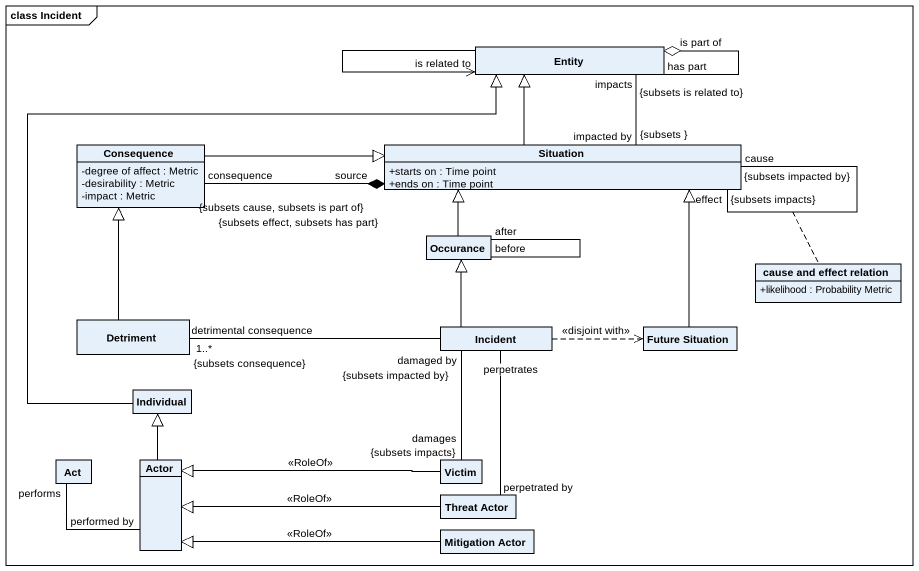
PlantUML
@startuml
mainframe class Incident
hide circle
hide empty members
skinparam classAttributeIconSize 0
class "Entity" as Entity_
class Consequence {
  -degree of affect : Metric
  -desirability : Metric
  -impact : Metric
}
class Situation {
  +starts on : Time point
  +ends on : Time point
}
class Occurance
class "cause and effect relation" as cause_and_effect_relation {
  +likelihood : Probability Metric
}
class Detriment
class Incident
class "Future Situation" as Future_Situation
class Individual
class Act
class "Actor" as Actor_
class Victim
class "Threat Actor" as Threat_Actor
class "Mitigation Actor" as Mitigation_Actor
Entity_ "is part of" o-- "has part" Entity_
Entity_ --> "is related to" Entity_
Consequence -right-|> Situation
Situation -up-|> Entity_
Situation "impacted by\n{subsets }" -up- "impacts\n{subsets is related to}" Entity_
Situation "source\n{subsets cause, subsets is part of}" *-left- "consequence\n{subsets effect, subsets has part}" Consequence
Situation "effect\n{subsets impacts}" -- "cause\n{subsets impacted by}" Situation
(Situation, Situation) .. cause_and_effect_relation
Occurance -up-|> Situation
Occurance "before" -- "after" Occurance
Detriment -up-|> Consequence
Incident -up-|> Occurance
Incident -left- "1..*\n{subsets consequence}\ndetrimental consequence" Detriment
Incident .right.> Future_Situation : <<disjoint with>>
Incident "damaged by\n{subsets impacted by}" -- "damages\n{subsets impacts}" Victim
Incident "perpetrates" -- "perpetrated by" Threat_Actor
Future_Situation -up-|> Situation
Individual -up-|> Entity_
Actor_ -up-|> Individual
Actor_ "performed by" -left- "performs" Act
Victim -left-|> Actor_ : <<RoleOf>>
Threat_Actor -left-|> Actor_ : <<RoleOf>>
Mitigation_Actor -left-|> Actor_ : <<RoleOf>>
@enduml
